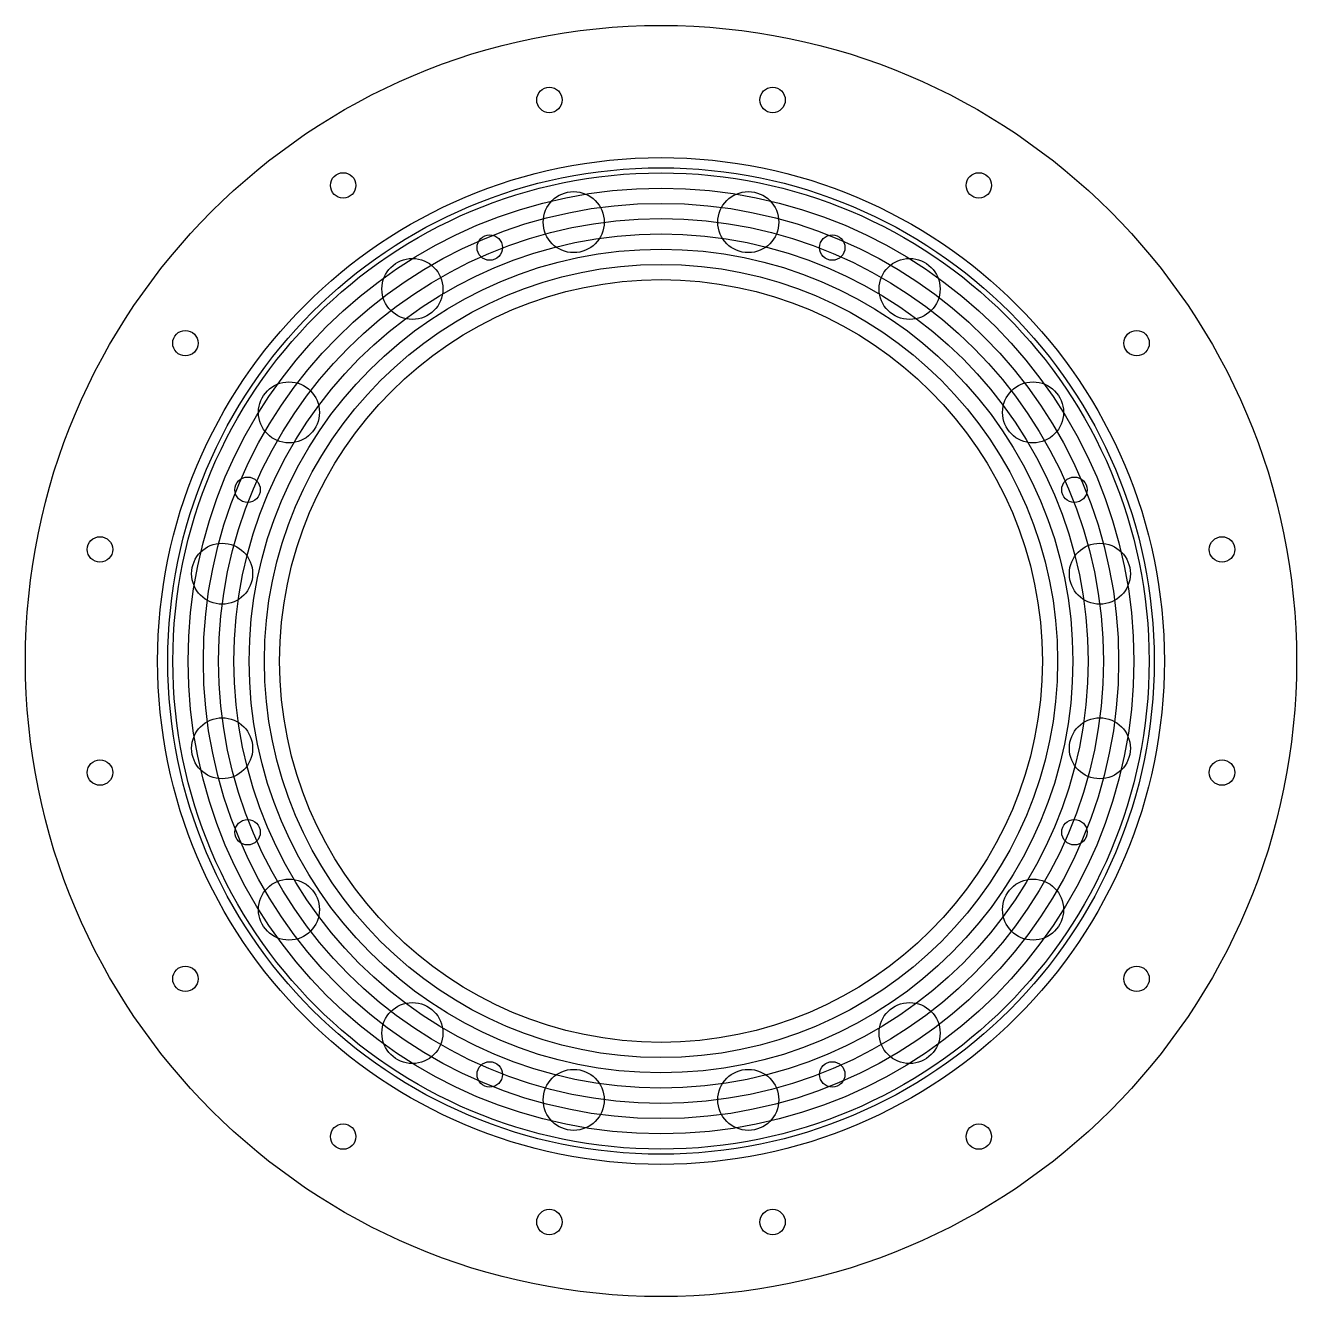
# Model space of a CAD drawing. Header units: millimetres. Extents: x -125 to 125, y -125 to 125.
import ezdxf

# ---------------------------------------------------------------- set-up
doc = ezdxf.new("R2010")
doc.units = ezdxf.units.MM
doc.layers.add('default', color=7, linetype='CONTINUOUS')
doc.layers.add('Surface', color=2, linetype='CONTINUOUS')

msp = doc.modelspace()

# ---------------------------------------------------------------- linework, layer by layer
at = {"layer": 'default', "color": 0, "linetype": 'CONTINUOUS'}
for centre, radius in [((0, 0), 125), ((-21.947661, 110.338344), 2.5), ((21.947661, 110.338344), 2.5), ((-62.501651, 93.540331), 2.5), ((62.501651, 93.540331), 2.5), ((-17.167948, 86.309105), 6), ((17.167948, 86.309105), 6), ((-33.676142, 81.301399), 2.5), ((33.676142, 81.301399), 2.5), ((-48.890181, 73.169326), 6), ((48.890181, 73.169326), 6), ((0, 0), 75), ((-93.540331, 62.501651), 2.5), ((93.540331, 62.501651), 2.5), ((-73.169326, 48.890181), 6), ((73.169326, 48.890181), 6), ((-81.301399, 33.676142), 2.5), ((81.301399, 33.676142), 2.5), ((-110.338344, 21.947661), 2.5), ((-86.309105, 17.167948), 6), ((86.309105, 17.167948), 6), ((110.338344, 21.947661), 2.5), ((0, 0), 0), ((-86.309105, -17.167948), 6), ((86.309105, -17.167948), 6), ((-110.338344, -21.947661), 2.5), ((110.338344, -21.947661), 2.5), ((-81.301399, -33.676142), 2.5), ((81.301399, -33.676142), 2.5), ((-73.169326, -48.890181), 6), ((73.169326, -48.890181), 6), ((-93.540331, -62.501651), 2.5), ((93.540331, -62.501651), 2.5), ((-48.890181, -73.169326), 6), ((48.890181, -73.169326), 6), ((-33.676142, -81.301399), 2.5), ((33.676142, -81.301399), 2.5), ((-17.167948, -86.309105), 6), ((17.167948, -86.309105), 6), ((-62.501651, -93.540331), 2.5), ((62.501651, -93.540331), 2.5), ((-21.947661, -110.338344), 2.5), ((21.947661, -110.338344), 2.5)]:
    msp.add_circle(centre, radius, dxfattribs=at)
at = {"layer": 'default', "color": 13, "linetype": 'CONTINUOUS'}
msp.add_circle((0, 0), 99, dxfattribs=at)
at = {"layer": 'Surface', "color": 2, "linetype": 'CONTINUOUS'}
for radius in [97, 96, 93, 90, 87, 84, 81, 78]:
    msp.add_circle((0, 0), radius, dxfattribs=at)

doc.saveas('drawing.dxf')
